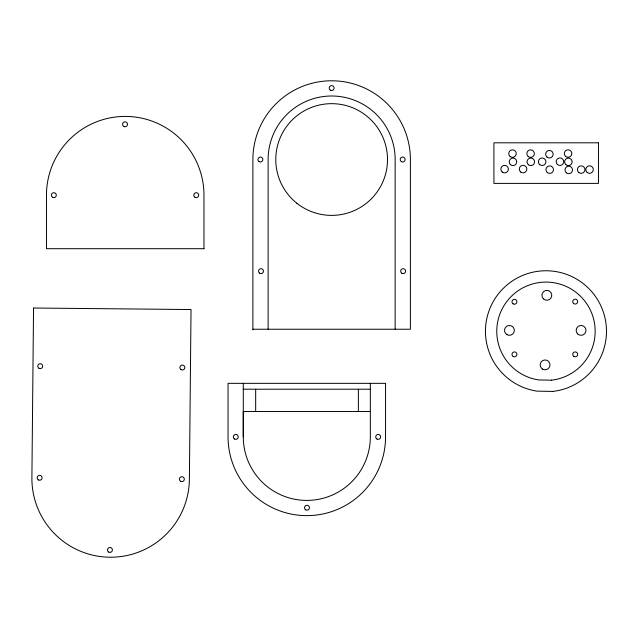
<?xml version="1.0" encoding="UTF-8"?>
<svg xmlns="http://www.w3.org/2000/svg" width="638" height="638" viewBox="0 0 638 638"><rect width="100%" height="100%" fill="white"/><g stroke="black" fill="none" stroke-linecap="round" stroke-linejoin="round"><path stroke-width="0.96" d="M370.327 383.342L370.327 436.886A63.521 63.521 0 0 1 306.806 500.407A63.521 63.521 0 0 1 243.285 436.886L243.285 411.494L370.327 411.494M252.895 329.232L410.394 329.232L410.394 159.524A78.753 78.753 0 0 0 331.64 80.779A78.753 78.753 0 0 0 252.895 159.524L252.895 329.878M243.285 389.212L370.327 389.212M395.161 329.232L395.161 159.524A63.521 63.521 0 0 0 331.64 96.003A63.521 63.521 0 0 0 268.119 159.524L268.119 329.232M358.373 389.212L358.373 411.494M255.671 389.212L255.671 411.494M243.285 383.342L243.285 436.886M33.543 308.018L31.9 477.718A78.753 78.753 0 0 0 109.888 557.221A78.753 78.753 0 0 0 189.39 479.242L191.033 309.542L33.543 308.018M598.46 142.808L493.916 142.808L493.916 183.393L598.46 183.393L598.46 142.808M203.969 248.7L46.47 248.7L46.47 195.164A78.753 78.753 0 0 1 125.215 116.411A78.753 78.753 0 0 1 203.969 195.164L203.969 248.7M385.551 383.342L228.053 383.342L228.053 436.886A78.753 78.753 0 0 0 306.806 515.632A78.753 78.753 0 0 0 385.551 436.886L385.551 383.342M551.495 380.176L538.655 379.937A49.198 49.198 0 0 1 504.961 304.103A49.198 49.198 0 0 1 587.933 305.618A49.198 49.198 0 0 1 551.495 380.176M552.771 391.421L536.973 391.134A60.514 60.514 0 0 1 495.527 297.842A60.514 60.514 0 0 1 597.591 299.708A60.514 60.514 0 0 1 552.771 391.421M587.159 172.459A3.756 3.756 0 0 0 593.268 170.21A3.756 3.756 0 0 0 588.268 166.047A3.756 3.756 0 0 0 587.159 172.459M578.786 172.491A3.756 3.756 0 0 0 584.894 170.242A3.756 3.756 0 0 0 579.894 166.079A3.756 3.756 0 0 0 578.786 172.491M566.361 172.826A3.756 3.756 0 0 0 572.469 170.577A3.756 3.756 0 0 0 567.461 166.414A3.756 3.756 0 0 0 566.361 172.826M565.986 164.74A3.756 3.756 0 0 0 572.095 162.491A3.756 3.756 0 0 0 567.094 158.32A3.756 3.756 0 0 0 565.986 164.74M565.683 156.43A3.756 3.756 0 0 0 571.784 154.173A3.756 3.756 0 0 0 566.783 150.01A3.756 3.756 0 0 0 565.683 156.43M557.524 164.588A3.756 3.756 0 0 0 563.633 162.339A3.756 3.756 0 0 0 558.633 158.176A3.756 3.756 0 0 0 557.524 164.588M547.308 172.539A3.756 3.756 0 0 0 553.417 170.29A3.756 3.756 0 0 0 548.417 166.127A3.756 3.756 0 0 0 547.308 172.539M547.005 157.092A3.756 3.756 0 0 0 553.114 154.843A3.756 3.756 0 0 0 548.114 150.68A3.756 3.756 0 0 0 547.005 157.092M539.756 164.644A3.756 3.756 0 0 0 545.865 162.395A3.756 3.756 0 0 0 540.865 158.232A3.756 3.756 0 0 0 539.756 164.644M528.392 164.724A3.756 3.756 0 0 0 534.5 162.475A3.756 3.756 0 0 0 529.5 158.304A3.756 3.756 0 0 0 528.392 164.724M528.216 156.525A3.756 3.756 0 0 0 534.325 154.268A3.756 3.756 0 0 0 529.317 150.105A3.756 3.756 0 0 0 528.216 156.525M520.656 171.981A3.756 3.756 0 0 0 526.765 169.732A3.756 3.756 0 0 0 521.756 165.569A3.756 3.756 0 0 0 520.656 171.981M510.552 164.724A3.756 3.756 0 0 0 516.66 162.475A3.756 3.756 0 0 0 511.66 158.312A3.756 3.756 0 0 0 510.552 164.724M510.113 156.485A3.756 3.756 0 0 0 516.222 154.229A3.756 3.756 0 0 0 511.221 150.066A3.756 3.756 0 0 0 510.113 156.485M502.218 172.029A3.756 3.756 0 0 0 508.326 169.78A3.756 3.756 0 0 0 503.326 165.617A3.756 3.756 0 0 0 502.218 172.029M330.412 90.189A2.456 2.456 0 0 0 334.105 88.06A2.456 2.456 0 0 0 330.412 85.923A2.456 2.456 0 0 0 330.412 90.189M259.554 273.136A2.456 2.456 0 0 0 263.446 271.405A2.456 2.456 0 0 0 260.001 268.901A2.456 2.456 0 0 0 259.554 273.136M401.916 273.279A2.456 2.456 0 0 0 405.608 271.15A2.456 2.456 0 0 0 401.916 269.021A2.456 2.456 0 0 0 401.916 273.279M296.829 203.219A55.873 55.873 0 0 0 386.891 167.826A55.873 55.873 0 0 0 311.208 107.527A55.873 55.873 0 0 0 296.829 203.219M401.43 161.653A2.456 2.456 0 0 0 405.122 159.524A2.456 2.456 0 0 0 401.43 157.395A2.456 2.456 0 0 0 401.43 161.653M259.172 161.653A2.456 2.456 0 0 0 262.864 159.524A2.456 2.456 0 0 0 259.172 157.395A2.456 2.456 0 0 0 259.172 161.653M573.969 356.49A2.456 2.456 0 0 0 577.661 354.361A2.456 2.456 0 0 0 573.969 352.232A2.456 2.456 0 0 0 573.969 356.49M573.578 303.457A2.456 2.456 0 0 0 577.613 302.085A2.456 2.456 0 0 0 574.407 299.278A2.456 2.456 0 0 0 573.578 303.457M513.215 303.895A2.456 2.456 0 0 0 516.908 301.766A2.456 2.456 0 0 0 513.215 299.637A2.456 2.456 0 0 0 513.215 303.895M513.215 356.49A2.456 2.456 0 0 0 516.908 354.361A2.456 2.456 0 0 0 513.215 352.232A2.456 2.456 0 0 0 513.215 356.49M542.619 369.147A4.921 4.921 0 0 0 549.996 364.88A4.921 4.921 0 0 0 542.619 360.622A4.921 4.921 0 0 0 542.619 369.147M506.971 334.655A4.921 4.921 0 0 0 514.348 330.396A4.921 4.921 0 0 0 506.971 326.138A4.921 4.921 0 0 0 506.971 334.655M577.597 333.873A4.921 4.921 0 0 0 585.828 331.672A4.921 4.921 0 0 0 579.798 325.643A4.921 4.921 0 0 0 577.597 333.873M543.377 298.799A4.921 4.921 0 0 0 551.607 296.59A4.921 4.921 0 0 0 545.586 290.561A4.921 4.921 0 0 0 543.377 298.799M305.761 509.858A2.456 2.456 0 0 0 309.446 507.728A2.456 2.456 0 0 0 305.761 505.599A2.456 2.456 0 0 0 305.761 509.858M376.946 439.016A2.456 2.456 0 0 0 380.631 436.886A2.456 2.456 0 0 0 376.946 434.757A2.456 2.456 0 0 0 376.946 439.016M234.537 439.016A2.456 2.456 0 0 0 238.221 436.886A2.456 2.456 0 0 0 234.537 434.757A2.456 2.456 0 0 0 234.537 439.016M108.707 552.061A2.456 2.456 0 0 0 112.416 549.964A2.456 2.456 0 0 0 108.747 547.803A2.456 2.456 0 0 0 108.707 552.061M180.897 369.522A2.456 2.456 0 0 0 184.805 367.823A2.456 2.456 0 0 0 181.383 365.287A2.456 2.456 0 0 0 180.897 369.522M38.974 368.286A2.456 2.456 0 0 0 42.682 366.196A2.456 2.456 0 0 0 39.014 364.027A2.456 2.456 0 0 0 38.974 368.286M38.376 479.912A2.456 2.456 0 0 0 42.092 477.814A2.456 2.456 0 0 0 38.416 475.653A2.456 2.456 0 0 0 38.376 479.912M180.634 481.283A2.456 2.456 0 0 0 184.342 479.194A2.456 2.456 0 0 0 180.674 477.025A2.456 2.456 0 0 0 180.634 481.283M123.804 126.452A2.456 2.456 0 0 0 127.496 124.322A2.456 2.456 0 0 0 123.804 122.185A2.456 2.456 0 0 0 123.804 126.452M52.619 197.294A2.456 2.456 0 0 0 56.311 195.164A2.456 2.456 0 0 0 52.619 193.035A2.456 2.456 0 0 0 52.619 197.294M194.518 196.903A2.456 2.456 0 0 0 198.633 195.802A2.456 2.456 0 0 0 195.619 192.788A2.456 2.456 0 0 0 194.518 196.903"/></g></svg>
